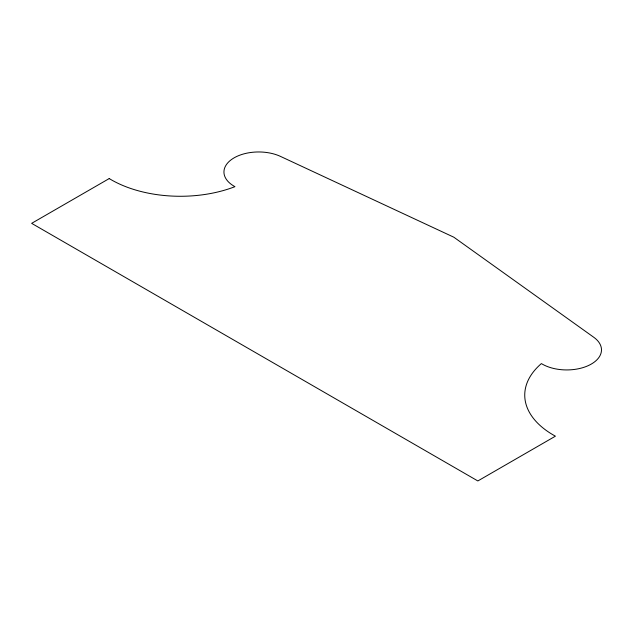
<?xml version="1.0" encoding="UTF-8"?>
<svg xmlns="http://www.w3.org/2000/svg" width="633" height="633" viewBox="0 0 633 633"><rect width="100%" height="100%" fill="white"/><g stroke="black" fill="none" stroke-linecap="round" stroke-linejoin="round"><path stroke-width="0.95" d="M109.216 178.569L31.65 223.346L477.844 480.953L555.41 436.177A97.846 56.495 0 0 1 541.381 363.587A34.744 20.058 0 0 0 589.545 365.012A34.744 20.058 0 0 0 593.77 337.278L453.837 237.209L280.514 156.414A34.744 20.058 0 0 0 232.469 158.859A34.744 20.058 0 0 0 234.946 186.664A97.846 56.495 0 0 1 109.216 178.569"/></g></svg>
